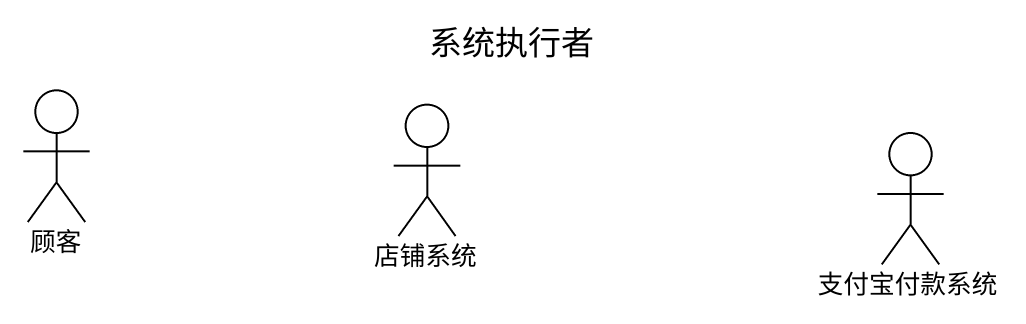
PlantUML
@startuml
title 系统执行者
actor 顾客
actor 店铺系统
actor 支付宝付款系统
@enduml
